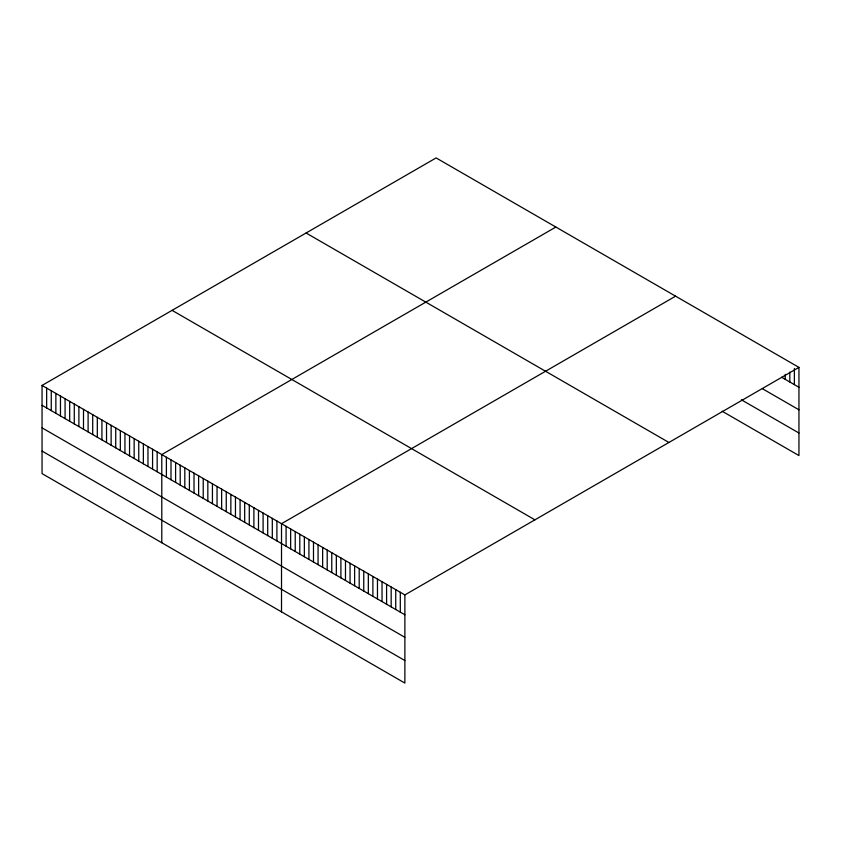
<?xml version="1.0" encoding="UTF-8"?>
<svg xmlns="http://www.w3.org/2000/svg" width="841" height="841" viewBox="0 0 841 841"><rect width="100%" height="100%" fill="white"/><g stroke="black" fill="none" stroke-linecap="round" stroke-linejoin="round"><path stroke-width="1.26" d="M42.05 385.43L404.878 594.913L404.878 683.081L42.05 473.609L42.05 385.43L436.122 157.919L798.95 367.391L798.95 455.57L722.188 411.249M555.859 227.049L161.787 454.56L161.787 542.739M675.586 296.169L281.514 523.691L281.514 611.859M404.878 594.913L798.95 367.391M781.583 377.241L798.95 387.27M762.398 388.7L798.95 409.809M741.384 399.79L798.95 433.031M306.082 232.999L668.91 442.471M172.09 310.35L534.918 519.833M42.05 405.309L404.878 614.782M42.05 427.848L404.878 637.32M42.05 451.07L404.878 660.542M794.377 368.484L794.377 384.631M789.815 372.058L789.815 381.993M785.242 374.382L785.242 379.354M400.305 592.274L400.305 612.143M395.733 589.636L395.733 609.504M391.17 586.997L391.17 606.866M386.597 584.358L386.597 604.227M382.035 581.72L382.035 601.588M377.462 579.081L377.462 598.96M372.889 576.442L372.889 596.322M368.326 573.804L368.326 593.683M363.754 571.165L363.754 591.044M359.191 568.527L359.191 588.406M354.618 565.898L354.618 585.767M350.045 563.26L350.045 583.128M345.483 560.621L345.483 580.49M340.91 557.982L340.91 577.851M336.337 555.344L336.337 575.212M331.775 552.705L331.775 572.574M327.202 550.067L327.202 569.935M322.639 547.428L322.639 567.297M318.066 544.789L318.066 564.668M313.493 542.151L313.493 562.03M308.931 539.512L308.931 559.391M304.358 536.873L304.358 556.753M299.795 534.235L299.795 554.114M295.223 531.607L295.223 551.475M290.65 528.968L290.65 548.837M286.087 526.329L286.087 546.198M276.91 521.031L276.91 540.9M272.305 518.371L272.305 538.24M267.701 515.712L267.701 535.58M263.096 513.052L263.096 532.921M258.492 510.392L258.492 530.272M253.887 507.733L253.887 527.612M249.283 505.073L249.283 524.952M244.678 502.413L244.678 522.293M240.074 499.764L240.074 519.633M235.459 497.105L235.459 516.973M230.855 494.445L230.855 514.314M226.25 491.785L226.25 511.654M221.646 489.126L221.646 508.994M217.041 486.466L217.041 506.335M212.437 483.806L212.437 503.675M207.832 481.147L207.832 501.026M203.228 478.487L203.228 498.366M198.623 475.827L198.623 495.706M194.019 473.168L194.019 493.047M189.414 470.518L189.414 490.387M184.81 467.859L184.81 487.727M180.205 465.199L180.205 485.068M175.601 462.539L175.601 482.408M170.996 459.88L170.996 479.748M166.392 457.22L166.392 477.089M157.172 451.901L157.172 471.78M152.568 449.241L152.568 469.12M147.963 446.582L147.963 466.461M143.359 443.922L143.359 463.801M138.754 441.273L138.754 461.141M134.15 438.613L134.15 458.482M129.546 435.953L129.546 455.822M124.941 433.294L124.941 453.162M120.337 430.634L120.337 450.503M115.732 427.974L115.732 447.843M111.128 425.315L111.128 445.183M106.523 422.655L106.523 442.534M101.919 419.995L101.919 439.875M97.314 417.336L97.314 437.215M92.71 414.676L92.71 434.555M88.105 412.016L88.105 431.896M83.501 409.367L83.501 429.236M78.886 406.708L78.886 426.576M74.281 404.048L74.281 423.917M69.677 401.388L69.677 421.257M65.072 398.729L65.072 418.597M60.468 396.069L60.468 415.938M55.863 393.409L55.863 413.278M51.259 390.75L51.259 410.629M46.654 388.09L46.654 407.969"/></g></svg>
